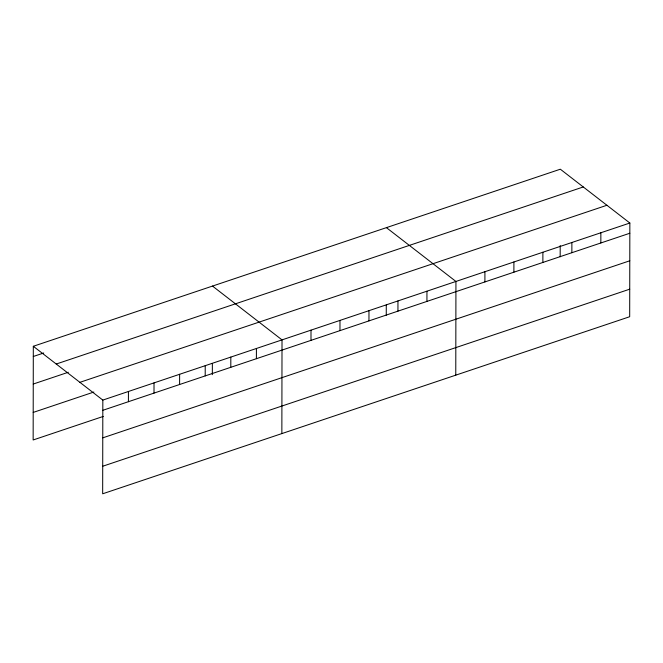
<?xml version="1.0" encoding="UTF-8"?>
<svg xmlns="http://www.w3.org/2000/svg" width="663" height="663" viewBox="0 0 663 663"><rect width="100%" height="100%" fill="white"/><g stroke="black" fill="none" stroke-linecap="round" stroke-linejoin="round"><path stroke-width="0.99" d="M33.316 346.277L102.831 400.087L102.666 493.794L629.684 316.723L629.85 223.025L560.334 169.206L33.316 346.277L33.15 439.975L103.304 416.405M128.415 401.703L128.431 391.485M154.007 393.101L154.023 382.891M179.607 384.507L179.623 374.288M205.207 375.904L205.223 365.686M212.342 374.67L212.367 363.448M230.807 367.302L230.823 357.084M256.399 358.7L256.415 348.489M281.858 433.594L282.015 339.887L212.5 286.068M310.988 340.368L311.005 330.149M339.97 330.622L339.986 320.411M368.959 320.884L368.976 310.674M386.264 315.223L386.28 305.013M397.941 311.146L397.957 300.927M426.931 301.408L426.947 291.19M455.771 375.159L455.937 281.452L386.413 227.641M484.902 281.932L484.918 271.714M513.891 272.195L513.908 261.976M542.873 262.457L542.889 252.238M560.177 256.788L560.202 245.567M571.862 252.719L571.879 242.501M600.844 242.981L600.86 232.763M33.299 356.487L43.725 352.989M56.256 364.028L583.274 186.966M33.249 384.043L68.33 372.258M79.892 382.327L606.91 205.265M33.2 412.427L93.873 392.04M102.831 400.087L629.85 223.025M102.815 410.306L629.833 233.235M102.765 437.853L629.784 260.791M102.715 466.246L629.734 289.176"/></g></svg>
